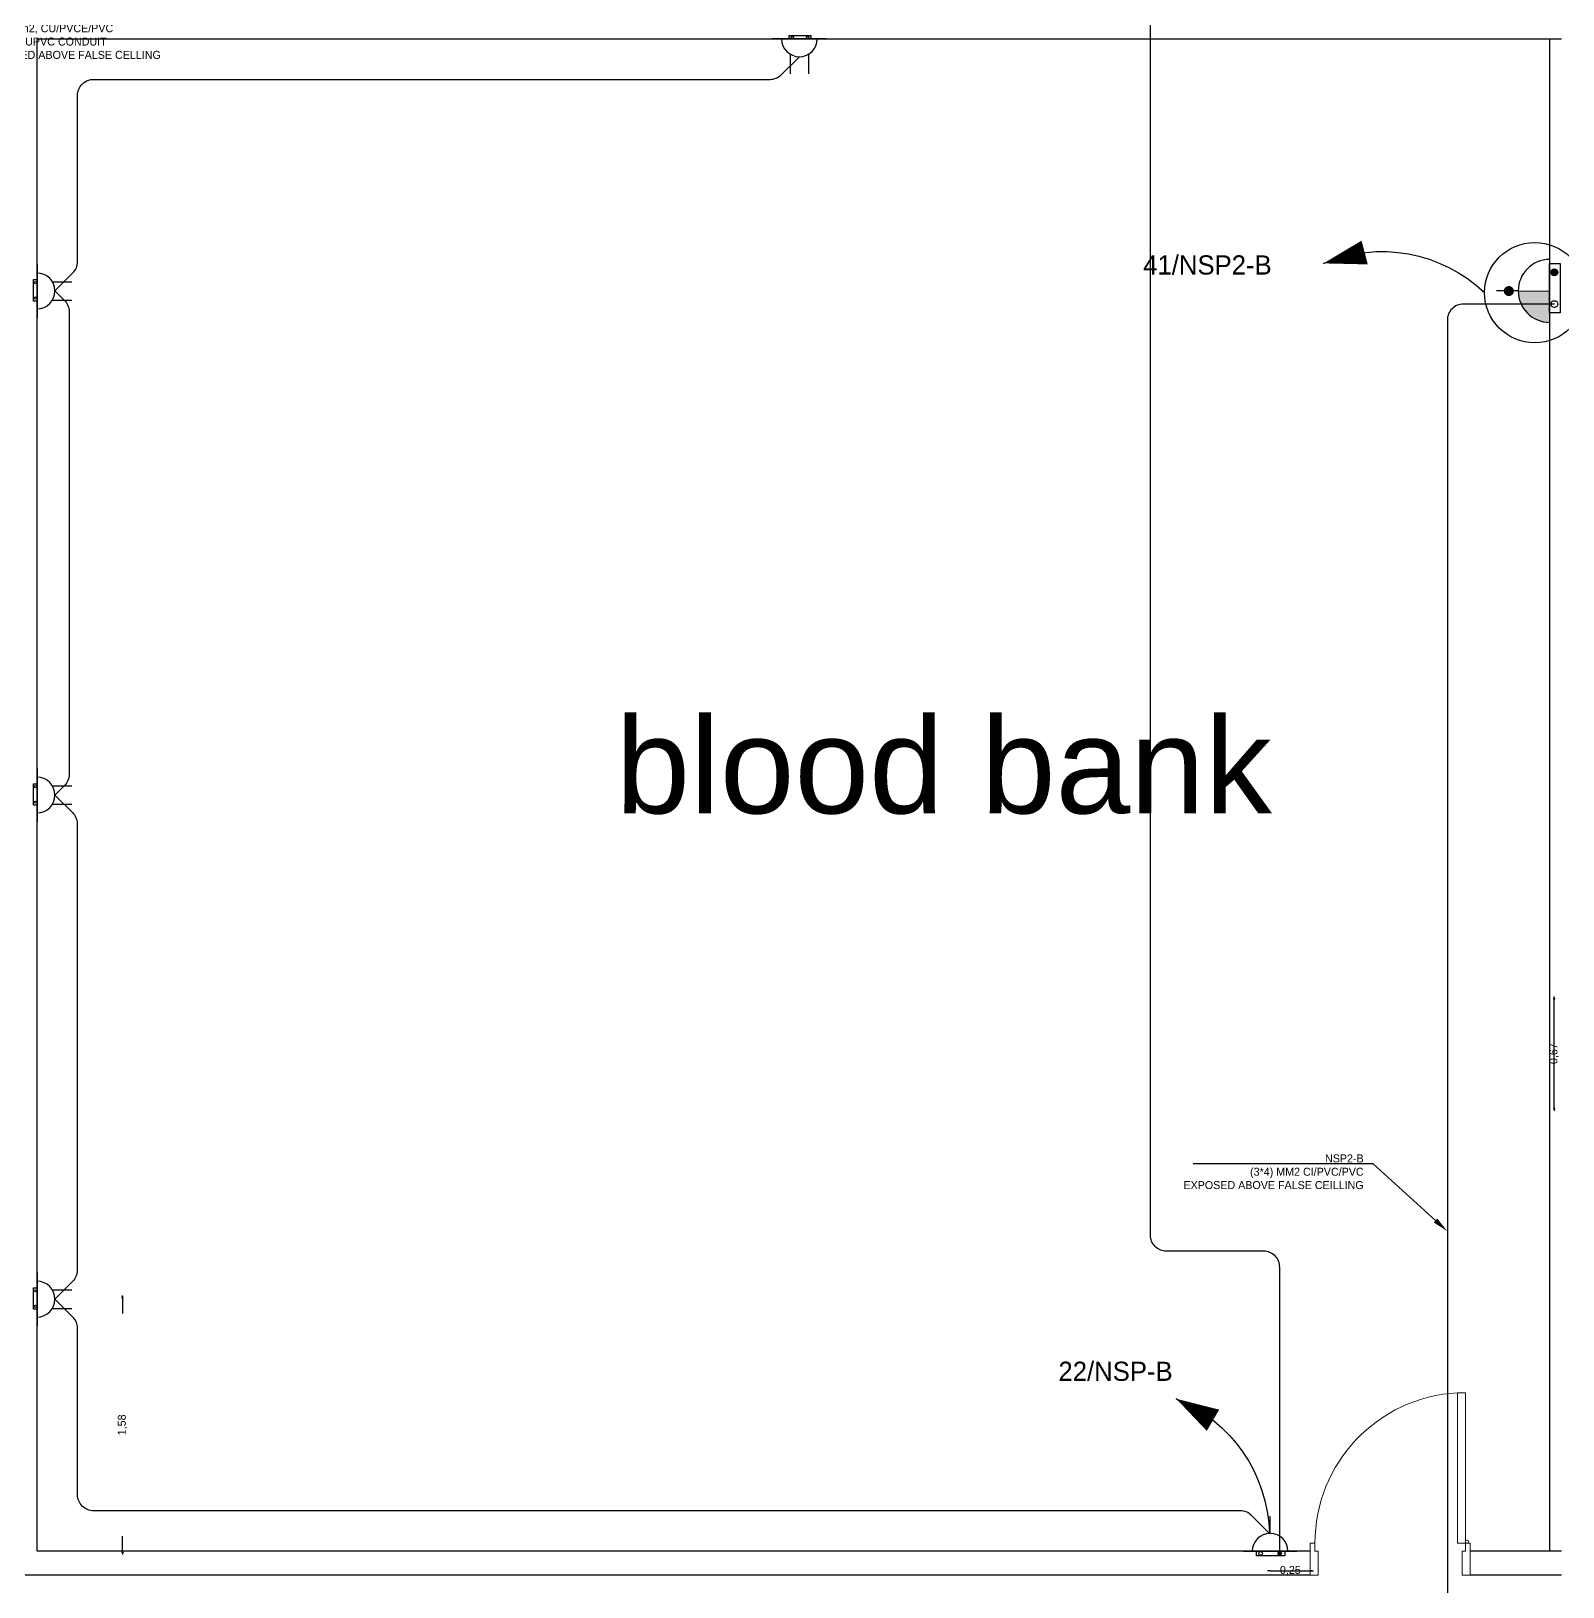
# Model space of a CAD drawing. Extents: x -1451 to 148, y -12854 to 856.
# Drawn here: x 55.84 to 65.41, y 358.05 to 367.77 of the extents above; entities that cross this region are included whole.
import ezdxf
from ezdxf import colors
from ezdxf.entities.mleader import LeaderData, LeaderLine
from ezdxf.enums import TextEntityAlignment as Align
from ezdxf.math import Vec2, Vec3

# ---------------------------------------------------------------- set-up
doc = ezdxf.new("R2010")
doc.units = 0
doc.header["$LTSCALE"] = 0.15
doc.layers.get('0').update_dxf_attribs({"color": 252})
doc.layers.get('Defpoints').update_dxf_attribs({"color": 252})
for name, color, linetype in [('0 BDH', 252, 'Continuous'), ('0 NORMAL WIRING', 252, 'Continuous'), ('0 sockets', 252, 'Continuous'), ('0 TEXTT', 4, 'Continuous'), ('AUTOINCR', 7, 'Continuous'), ('d1', 252, 'Continuous'), ('E- Power- SYM', 4, 'Continuous'), ('E-SOCK', 2, 'Continuous'), ('TEXT', 3, 'Continuous'), ('XREF', 8, 'Continuous')]:
    doc.layers.add(name, color=color, linetype=linetype)
for name, color, linetype, lineweight in [('0 DIM', 6, 'Continuous', 5), ('DOOR', 252, 'Continuous', 20), ('wall', 252, 'Continuous', 30)]:
    doc.layers.add(name, color=color, linetype=linetype, lineweight=lineweight)
doc.dimstyles.new('ISO-25', dxfattribs={"dimtxt": 0.05, "dimasz": 0.01, "dimexe": 0, "dimexo": 0, "dimtad": 0, "dimtoh": 1, "dimtxsty": 'Standard', "dimblk": 'CLOSED', "dimcen": 2.5, "dimse1": 1, "dimse2": 1, "dimclrd": 1, "dimadec": 0, "dimazin": 0, "dimtfac": 1, "dimtix": 1, "dimtmove": 1, "dimatfit": 0, "dimfxl": 1, "dimarcsym": 0})

# ---------------------------------------------------------------- blocks, each defined once
blk = doc.blocks.new('D100')
at = {"layer": 'DOOR'}
for points in [[(0.03, 0.2), (0.03, 1.14), (0.0785, 1.14), (0.0785, 0.2)], [(0.03, 0.2), (0, 0.2), (0, 0), (0.05, 0), (0.05, 0.15), (0.03, 0.15)], [(0.97, 0.2), (1, 0.2), (1, 0), (0.95, 0), (0.95, 0.15), (0.97, 0.15)]]:
    blk.add_lwpolyline(points, close=True, dxfattribs=at)
blk.add_circle((0.02, 0.21), 0.01, dxfattribs=at)
blk.add_arc((0.0286, 0.2), 0.9414, 0.00288, 86.9663, dxfattribs=at)
blk = doc.blocks.new('ARCH')
at = {"layer": 'wall'}
for p, q in [((55.875, 358.275), (55.875, 367.725)), ((55.875, 367.725), (65.4, 367.725)), ((65.325, 367.725), (65.325, 358.275)), ((63.8286, 358.275), (55.875, 358.275)), ((65.4, 358.275), (64.8286, 358.275)), ((63.8286, 358.125), (55.725, 358.125)), ((65.4, 358.125), (64.8286, 358.125))]:
    blk.add_line(p, q, dxfattribs=at)
at = {"layer": 'DOOR', "xscale": -1}
blk.add_blockref('D100', (64.8286, 358.125), dxfattribs=at)
at = {"layer": 'd1', "insert": (59.4886, 363.4856), "char_height": 0.6, "width": 4.472102, "attachment_point": 1}
blk.add_mtext('{\\fArial|b0|i0|c0|p34;blood bank}', dxfattribs=at)
blk = doc.blocks.new('*U293')
at = {"linetype": 'ByBlock'}
h = blk.add_hatch(dxfattribs=at)
h.set_pattern_fill('ANGLE', color=2)
h.set_pattern_definition([(0, (-301.6926, 2.516), (0, 6.985), [5.08, -1.905]), (90, (-301.6926, 2.516), (-6.985, 4e-16), [5.08, -1.905])])
h.paths.add_polyline_path([(87, -25, 1), (127, -25, 1)])
at = {"color": 6, "linetype": 'ByBlock'}
blk.add_lwpolyline([(-154, 0), (164, 0), (164, -52), (-154, -52)], close=True, dxfattribs=at)
for centre in [(-107, -25), (107, -25)]:
    blk.add_circle(centre, 20.1, dxfattribs=at)
at = {"layer": 'E-SOCK'}
for p, q in [((0, 200), (0, 395)), ((-300, 0), (300, 0))]:
    blk.add_line(p, q, dxfattribs=at)
blk.add_arc((0, 0), 200, 0, 180, dxfattribs=at)
blk = doc.blocks.new('s')
at = {"layer": '0 BDH', "linetype": 'ByBlock'}
h = blk.add_hatch(dxfattribs=at)
h.set_pattern_fill('ANGLE', color=2)
h.set_pattern_definition([(0, (-147.759, -393.318), (0, 6.985), [5.08, -1.905]), (90, (-147.759, -393.318), (-6.985, 4e-16), [5.08, -1.905])])
h.paths.add_polyline_path([(0.073, 0.002, 1), (0.054, 0.002, 1)])
at = {"layer": '0 BDH', "color": 6, "linetype": 'ByBlock'}
blk.add_lwpolyline([(-0.089, 0.015), (0.089, 0.015), (0.089, -0.015), (-0.089, -0.015)], close=True, dxfattribs=at)
for centre in [(-0.064, 0.002), (0.064, 0.002)]:
    blk.add_circle(centre, 0.00918, dxfattribs=at)
blk = doc.blocks.new('*U278')
at = {"layer": 'E-SOCK'}
for p, q in [((-0.077, -0.021), (-0.077, 0.142)), ((0.077, -0.021), (0.077, 0.142)), ((-0.223, -0.149), (0.223, -0.149))]:
    blk.add_line(p, q, dxfattribs=at)
blk.add_arc((0, -0.149), 0.149, 0, 180, dxfattribs=at)
at = {"layer": '0 BDH', "color": 6, "linetype": 'ByBlock'}
blk.add_blockref('s', (-0.005, -0.163), dxfattribs=at)
blk = doc.blocks.new('POWER SOCKET')
at = {"linetype": 'ByBlock'}
h = blk.add_hatch(dxfattribs=at)
h.set_pattern_fill('ANGLE', color=2)
h.set_pattern_definition([(0, (0, 0), (0, 6.985), [5.08, -1.905]), (90, (0, 0), (-6.985, 4e-16), [5.08, -1.905])])
h.paths.add_polyline_path([(127, -39, 1), (183, -39, 1)])
at = {"layer": 'E- Power- SYM'}
blk.add_hatch(color=256, dxfattribs=at).paths.add_polyline_path([(0, 262, 0.414214), (-262, 0), (-3, 0)])
at = {"layer": 'XREF'}
h = blk.add_hatch(color=1, dxfattribs=at)
edge = h.paths.add_edge_path()
edge.add_arc((-1, 340), 42.3, 0, 360)
at = {"color": 6, "linetype": 'ByBlock'}
blk.add_lwpolyline([(-183, 0), (229, 0), (229, -88), (-183, -88)], close=True, dxfattribs=at)
for centre in [(-109, -39), (155, -39)]:
    blk.add_circle(centre, 27.9, dxfattribs=at)
at = {"layer": 'E- Power- SYM'}
for p, q in [((0, 262, 0), (0, 442, 0)), ((321, 0, 0), (-327, 0, 0))]:
    blk.add_line(p, q, dxfattribs=at)
at = {"layer": 'E- Power- SYM', "elevation": 0}
blk.add_lwpolyline([(0, 262), (-3, 0)], dxfattribs=at)
at = {"layer": 'E- Power- SYM'}
blk.add_circle((-14, 124, 0), 418, dxfattribs=at)
blk.add_arc((0, 0, 0), 262, 0, 180, dxfattribs=at)
blk = doc.blocks.new('*U64')
at = {"transparency": 33554687}
blk.add_line((-558.4, 70.7), (-626.2, 129.6), dxfattribs=at)
blk.add_lwpolyline([(-626.2, 129.6, 0, 96, 0), (-492.9, 30.1, 96, 96, 0)], format="xyseb", dxfattribs=at)
at = {"ltscale": 0.2, "transparency": 33554687}
blk.add_arc((-214.3, 542.2), 583, 225.05092, 291.56782, dxfattribs=at)
blk = doc.blocks.new('N')
at = {"layer": 'TEXT', "transparency": 33554687, "xscale": -0.0016, "yscale": 0.0016, "zscale": 0.0016, "rotation": 68.01807446485657}
blk.add_blockref('*U64', (0, 0), dxfattribs=at)
blk = doc.blocks.new('_Closed')
at = {"color": 0, "linetype": 'ByBlock', "lineweight": -2}
for p, q in [((-1, 0.17), (0, 0)), ((-1, 0.17), (-1, -0.17)), ((0, 0), (-1, -0.17)), ((0, 0), (-1, 0))]:
    blk.add_line(p, q, dxfattribs=at)
blk = doc.blocks.new('*D353')
at = {"layer": '0 DIM', "color": 1, "linetype": 'ByBlock', "lineweight": -2, "transparency": 16777216}
for p, q in [((65.3529, 361.7311), (65.3529, 361.7411)), ((65.3529, 361.0473), (65.3529, 361.7211)), ((65.3529, 361.0373), (65.3529, 361.0273))]:
    blk.add_line(p, q, dxfattribs=at)
at = {"layer": 'Defpoints', "color": 0, "linetype": 'ByBlock', "transparency": 16777216}
for p in [(65.3529, 361.7211), (65.446, 361.7211), (65.446, 361.0473)]:
    blk.add_point(p, dxfattribs=at)
at = {"layer": '0 DIM', "color": 1, "linetype": 'ByBlock', "lineweight": -2, "transparency": 16777216, "xscale": 0.01, "yscale": 0.01, "zscale": 0.01}
for p, rotation in [((65.3529, 361.7211), 270), ((65.3529, 361.0473), 90)]:
    blk.add_blockref('_Closed', p, dxfattribs=dict(at, rotation=rotation))
at = {"layer": '0 DIM', "color": 0, "linetype": 'ByBlock', "transparency": 16777216, "insert": (65.3529, 361.3842), "char_height": 0.05, "attachment_point": 5, "rotation": 90}
blk.add_mtext('0,67', dxfattribs=at)
blk = doc.blocks.new('*D357')
at = {"layer": '0 DIM', "color": 1, "linetype": 'ByBlock', "lineweight": -2, "transparency": 16777216}
for p, q in [((63.5713, 358.1534), (63.5613, 358.1534)), ((63.5813, 358.1534), (63.8286, 358.1534)), ((63.8386, 358.1534), (63.8486, 358.1534))]:
    blk.add_line(p, q, dxfattribs=at)
at = {"layer": 'Defpoints', "color": 0, "linetype": 'ByBlock', "transparency": 16777216}
for p in [(63.5813, 358.2605), (63.8286, 358.2605), (63.8286, 358.1534)]:
    blk.add_point(p, dxfattribs=at)
at = {"layer": '0 DIM', "color": 1, "linetype": 'ByBlock', "lineweight": -2, "transparency": 16777216, "xscale": 0.01, "yscale": 0.01, "zscale": 0.01}
blk.add_blockref('_Closed', (63.5813, 358.1534), dxfattribs=at)
at = {"layer": '0 DIM', "color": 1, "linetype": 'ByBlock', "lineweight": -2, "transparency": 16777216, "xscale": 0.01, "yscale": 0.01, "zscale": 0.01, "rotation": 180}
blk.add_blockref('_Closed', (63.8286, 358.1534), dxfattribs=at)
at = {"layer": '0 DIM', "color": 0, "linetype": 'ByBlock', "transparency": 16777216, "insert": (63.7049, 358.1534), "char_height": 0.05, "attachment_point": 5}
blk.add_mtext('0,25', dxfattribs=at)
blk = doc.blocks.new('*D358')
at = {"layer": '0 DIM', "color": 1, "linetype": 'ByBlock', "lineweight": -2, "transparency": 16777216}
for p, q in [((56.4087, 359.8638), (56.4087, 359.8738)), ((56.4087, 359.8538), (56.4087, 359.7602)), ((56.4087, 358.275), (56.4087, 358.3686)), ((56.4087, 358.265), (56.4087, 358.255))]:
    blk.add_line(p, q, dxfattribs=at)
at = {"layer": 'Defpoints', "color": 0, "linetype": 'ByBlock', "transparency": 16777216}
for p in [(55.8754, 359.8538), (55.8754, 358.275), (56.4087, 358.275)]:
    blk.add_point(p, dxfattribs=at)
at = {"layer": '0 DIM', "color": 1, "linetype": 'ByBlock', "lineweight": -2, "transparency": 16777216, "xscale": 0.01, "yscale": 0.01, "zscale": 0.01}
for p, rotation in [((56.4087, 359.8538), 270), ((56.4087, 358.275), 90)]:
    blk.add_blockref('_Closed', p, dxfattribs=dict(at, rotation=rotation))
at = {"layer": '0 DIM', "color": 0, "linetype": 'ByBlock', "transparency": 16777216, "insert": (56.4087, 359.0644), "char_height": 0.05, "attachment_point": 5, "rotation": 90}
blk.add_mtext('1,58', dxfattribs=at)

msp = doc.modelspace()

# ---------------------------------------------------------------- linework, layer by layer
at = {"layer": '0 NORMAL WIRING', "color": 3}
for points in [[(55.9864, 366.15), (56.0985, 366.2621, 0.198912), (56.1278, 366.3328), (56.1278, 367.3722, -0.414214), (56.2278, 367.4722), (60.4547, 367.4722, 0.198912), (60.5254, 367.5015), (60.6375, 367.6136)], [(55.9864, 366.15), (56.0457, 366.0907, -0.198912), (56.075, 366.02), (56.075, 363.13, -0.198912), (56.0457, 363.0593), (55.9864, 363)], [(55.9864, 363), (56.0957, 362.8907, -0.198912), (56.125, 362.82), (56.125, 360.03, -0.198912), (56.0957, 359.9593), (55.9864, 359.85)], [(63.5743, 358.3863), (63.4622, 358.4984, 0.198912), (63.3915, 358.5277), (56.2278, 358.5277, -0.414214), (56.1278, 358.6277), (56.1278, 359.6672, 0.198912), (56.0985, 359.7379), (55.9864, 359.85)]]:
    msp.add_lwpolyline(points, format="xyb", dxfattribs=at)
at = {"layer": '0 sockets', "color": 1, "linetype": 'ByBlock'}
msp.add_lwpolyline([(63.6384, 358.2613), (63.6384, 360.05, 0.414214), (63.5384, 360.15), (62.9306, 360.15, -0.414214), (62.8306, 360.25), (62.8306, 369.3257)], format="xyb", dxfattribs=at)
at = {"layer": '0 sockets', "color": 4, "linetype": 'ByBlock'}
msp.add_lwpolyline([(65.3544, 366.0679), (64.7858, 366.0679, 0.414214), (64.6858, 365.9679), (64.6858, 357.4688)], format="xyb", dxfattribs=at)

# ---------------------------------------------------------------- block references
at = {"layer": '0 BDH', "color": 6, "linetype": 'ByBlock'}
for p, rotation in [((64.9186, 366.1395), 90), ((55.6136, 360.525), 45.00000000001036), ((63.5743, 358.3863), 45.00000000000544)]:
    msp.add_blockref('N', p, dxfattribs=dict(at, rotation=rotation))
at = {"layer": '0 sockets', "color": 3}
msp.add_blockref('ARCH', (0, 0), dxfattribs=at)
for name, p, xscale, yscale, zscale, rotation in [('*U278', (60.6375, 367.6136), 0.75, 0.75, 0.75, 180), ('POWER SOCKET', (65.325, 366.15), 0.00075, 0.00075, 0.00075, 90), ('*U278', (55.9864, 366.15), 0.75, 0.75, 0.75, 270), ('*U278', (55.9864, 363), 0.75, 0.75, 0.75, 270), ('*U278', (55.9864, 359.85), 0.75, 0.75, 0.75, 270)]:
    msp.add_blockref(name, p, dxfattribs=dict(at, xscale=xscale, yscale=yscale, zscale=zscale, rotation=rotation))
at = {"layer": '0 sockets', "color": 3, "xscale": 0.0005570000000000001, "yscale": 0.0005570000000000001, "zscale": 0.0005570000000000001}
msp.add_blockref('*U293', (63.5786, 358.275), dxfattribs=at)

# ---------------------------------------------------------------- texts
at = {"layer": 'AUTOINCR', "color": 4, "linetype": 'ByBlock'}
msp.add_text('41/NSP2-B', height=0.12, dxfattribs=at).set_placement((62.7856, 366.2163), align=Align.BOTTOM_LEFT)
at = {"layer": 'AUTOINCR', "color": 1, "linetype": 'ByBlock'}
msp.add_text('22/NSP-B', height=0.12, dxfattribs=at).set_placement((62.256, 359.3033), align=Align.BOTTOM_LEFT)

# ---------------------------------------------------------------- dimensions: what is measured, and where the dimension line sits
at = {"layer": '0 DIM', "color": 6, "linetype": 'ByBlock'}
for base, p1, p2, picture, middle in [((65.3529, 361.7211), (65.446, 361.0473), (65.446, 361.7211), '*D353', (65.3529, 361.3842)), ((56.4087, 358.275), (55.8754, 359.8538), (55.8754, 358.275), '*D358', (56.4087, 359.0644))]:
    dim = msp.add_linear_dim(base=base, p1=p1, p2=p2, angle=90, dimstyle='ISO-25', dxfattribs=at)
    dim.commit()
    dim.dimension.update_dxf_attribs({"geometry": picture, "text_midpoint": middle})
dim = msp.add_linear_dim(base=(63.8286, 358.1534), p1=(63.5813, 358.2605), p2=(63.8286, 358.2605), dimstyle='ISO-25', dxfattribs=at)
dim.commit()
dim.dimension.update_dxf_attribs({"geometry": '*D357', "text_midpoint": (63.7049, 358.1534)})

# ---------------------------------------------------------------- leaders
at = {"layer": '0 TEXTT', "color": 1, "linetype": 'ByBlock'}
ml = msp.add_multileader_mtext('Standard', dxfattribs=at)
ml.set_content('NSP-B \\P(3x3) mm2, CU/PVCE/PVC\\P? 25mm UPVC CONDUIT\\PEXPOSED ABOVE FALSE CELLING', color=6)
ml.set_leader_properties(color=4)
ml.build(insert=Vec2(0, 0))
ml.multileader.update_dxf_attribs({"text_right_attachment_type": 6, "dogleg_length": 0.05, "arrow_head_size": 0.1})
ctx = ml.context
ctx.base_point, ctx.char_height, ctx.arrow_head_size, ctx.landing_gap_size = Vec3(55.5306, 367.875), 0.05, 0.1, 0.01
ctx.right_attachment = 6
notes = []
notes.append((ctx, [(0, (1, 1, 0), (55.4806, 367.875), (1, 0), 0.05, [(0, [(54.925, 368.1579)], 0, [])])]))
ctx.mtext.insert, ctx.mtext.width, ctx.mtext.flow_direction = Vec3(55.5406, 367.9), 6.216, 5
at = {"layer": '0 TEXTT', "color": 6, "linetype": 'ByBlock'}
ml = msp.add_multileader_mtext('Standard', dxfattribs=at)
ml.set_content('{\\C4;NSP2-B\\P(3*4) MM2 CI/PVC/PVC\\PEXPOSED ABOVE FALSE CEILLING}', color=6)
ml.set_leader_properties(color=4)
ml.build(insert=Vec2(0, 0))
ml.multileader.update_dxf_attribs({"text_right_attachment_type": 6, "dogleg_length": 0.05, "arrow_head_size": 0.1})
ctx = ml.context
ctx.base_point, ctx.char_height, ctx.arrow_head_size, ctx.landing_gap_size = Vec3(62.7862, 360.7296), 0.05, 0.1, 0.01
ctx.right_attachment, ctx.text_align_type = 6, 2
notes.append((ctx, [(0, (1, 1, 0), (64.2229, 360.6946), (-1, 0), 0.05, [(0, [(64.6858, 360.2745)], 0, [])])]))
ctx.mtext.insert, ctx.mtext.width, ctx.mtext.alignment, ctx.mtext.flow_direction = Vec3(64.1629, 360.7546), 2.662326, 3, 5
for ctx, leaders in notes:
    for number, flags, end, landing, length, lines in leaders:
        leader = LeaderData()
        leader.index, (leader.has_last_leader_line, leader.has_dogleg_vector, leader.attachment_direction) = number, flags
        leader.last_leader_point, leader.dogleg_vector, leader.dogleg_length = Vec3(end), Vec3(landing), length
        for number, points, colour, breaks in lines:
            line = LeaderLine()
            line.index, line.vertices, line.color, line.breaks = number, Vec3.list(points), colors.encode_raw_color(colour), breaks
            leader.lines.append(line)
        ctx.leaders.append(leader)

doc.saveas('drawing.dxf')
